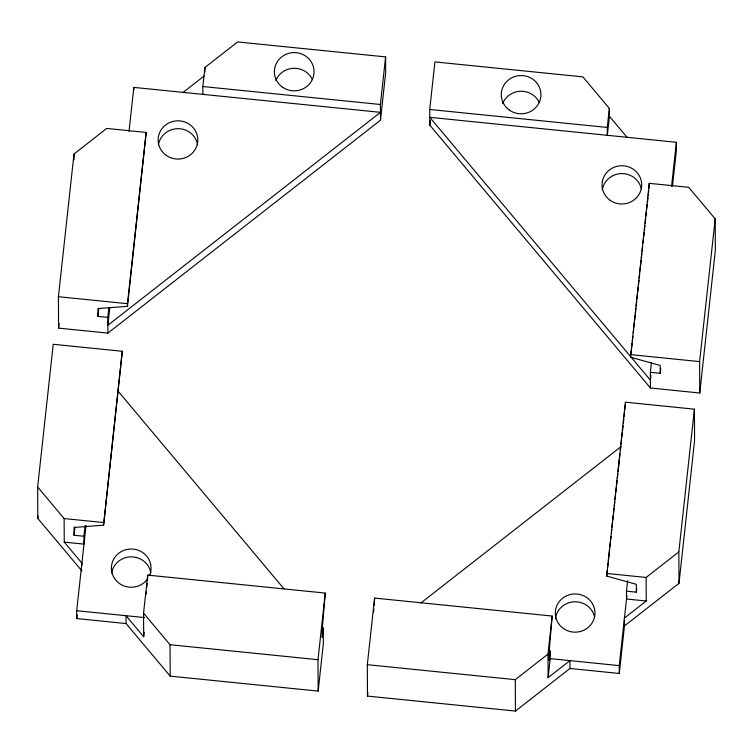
<?xml version="1.0" encoding="UTF-8"?>
<svg xmlns="http://www.w3.org/2000/svg" width="753" height="753" viewBox="0 0 753 753"><rect width="100%" height="100%" fill="white"/><g stroke="black" fill="none" stroke-linecap="round" stroke-linejoin="round"><path stroke-width="1.13" d="M146.233 594.042L146.449 591.707M146.873 587.048L147.193 583.556M147.513 580.064L147.71 575.113L325.268 593.082L322.199 629.48L322.237 637.33L323.272 627.823L323.357 643.523L318.161 691.094L170.197 676.128L126.071 623.559L126.033 615.709L143.682 636.737L144.171 632.256M373.544 612.358L373.865 608.857M374.185 605.356L374.589 598.08L552.156 616.048L549.078 652.484L549.116 660.296L550.161 650.78L550.198 658.63L548.118 677.662L569.927 660.626L569.965 668.476L515.457 711.067L367.483 696.092L367.323 664.683L374.589 598.08M37.65 487.012L53.228 344.29L122.278 351.274L103.594 525.17L74.039 527.448L74.076 535.261L83.941 536.258L83.978 544.108L64.25 542.113L64.127 518.553L37.65 487.012L37.81 518.422L81.945 570.99M58.423 296.71L74.001 153.988L106.71 128.434L146.167 132.434L127.483 306.32L97.918 308.561L97.965 316.411L107.83 317.408L107.905 333.108L58.583 328.12L58.423 296.71L127.473 303.704L127.483 306.32M37.81 518.422L38.064 516.106M58.583 328.12L59.092 323.479M74.076 535.261L74.961 527.1M97.965 316.411L98.85 308.259M83.941 536.258L85.08 525.773M107.83 317.408L108.846 308.09M126.071 623.559L76.75 618.571L76.712 610.711L86.011 525.472M109.778 307.789L107.867 325.258L380.444 112.338L133.836 87.386L129.017 131.474M76.75 618.571L77.126 615.088M103.594 525.17L122.278 351.274M127.473 303.704L146.167 132.434M143.682 636.737L143.559 613.177L147.71 575.113M202.886 94.37L202.839 86.52L204.92 67.488L237.628 41.933L385.592 56.908L385.677 72.617L380.481 120.188L107.905 333.108M318.161 691.094L318.001 659.694L325.268 593.082M380.481 120.188L380.406 104.488L385.592 56.908M651.383 362.993L650.366 372.311L660.23 373.309L660.193 365.459L630.572 357.233L649.255 183.337L688.713 187.328L715.19 218.869L715.35 250.278L699.772 393.01L650.451 388.011L429.803 125.177L429.728 109.477L434.914 61.906L582.878 76.872L609.356 108.413L609.403 116.263L607.323 135.295L607.285 127.445L609.356 108.413M367.483 696.092L367.869 692.609M429.803 125.177L430.311 120.536M548.118 677.662L547.996 654.103L552.156 616.048M627.625 580.676L626.477 591.161L636.341 592.159L636.304 584.309L606.683 576.073L625.366 402.187L694.417 409.171L694.577 440.58L678.999 583.311L624.482 625.894L619.286 673.474L569.965 668.476M606.683 576.073L607.313 570.247M607.567 567.922L608.076 563.263M608.33 560.929L609.61 549.276M609.864 546.951L610.372 542.292M610.627 539.957L611.003 536.465M611.389 532.964L611.765 529.472M612.02 527.138L612.528 522.478M612.782 520.154L613.29 515.494M613.544 513.16L614.053 508.501M614.307 506.167L614.825 501.507M615.079 499.183L615.587 494.514M615.841 492.189L616.349 487.53M616.603 485.196L617.112 480.536M617.366 478.211L617.874 473.543M618.128 471.218L619.399 459.565M619.653 457.231L620.039 453.739M620.416 450.247L620.801 446.745M621.056 444.421L621.564 439.761M621.818 437.427L622.326 432.768M622.58 430.434L623.089 425.774M623.343 423.45L623.851 418.79M624.105 416.456L624.614 411.797M624.868 409.463L625.376 404.803M630.948 353.731L631.334 350.239M631.588 347.905L632.096 343.246M632.351 340.921L632.859 336.252M633.235 332.76L633.621 329.268M633.875 326.934L634.384 322.275M634.638 319.94L635.146 315.281M635.4 312.956L635.909 308.297M636.163 305.963L636.671 301.304M636.925 298.969L637.433 294.31M637.687 291.985L638.196 287.326M638.45 284.992L638.968 280.332M639.222 277.998L639.73 273.339M639.984 271.014L641.123 260.519M641.377 258.194L641.885 253.535M642.14 251.201L642.648 246.542M643.034 243.05L643.41 239.548M643.664 237.223L644.182 232.564M644.436 230.23L644.945 225.571M645.199 223.236L645.707 218.577M645.961 216.252L646.469 211.593M646.723 209.259L647.232 204.6M647.486 202.265L647.994 197.606M648.248 195.281L648.757 190.613M649.011 188.288L649.255 183.337M619.286 673.474L619.248 665.614L626.901 595.519M650.912 375.502L650.404 380.161L429.765 117.327L676.373 142.289L676.41 150.139L672.485 186.113M671.563 186.377L676.373 142.289M636.341 592.159L636.727 588.667M660.23 373.309L660.739 368.65M678.999 583.311L678.83 551.902L694.417 409.171M699.772 393.01L699.603 361.6L715.19 218.869M183.158 92.374L204.054 76.053M420.852 603.002L621.112 446.567M367.323 664.683L515.287 679.658L547.996 654.103M606.664 573.457L646.121 577.457L678.83 551.902M646.121 577.457L646.243 601.007L624.444 618.044L624.482 625.894M202.839 86.52L380.406 104.488M429.728 109.477L607.285 127.445M630.553 354.616L699.603 361.6M64.127 518.553L103.585 522.554M646.243 601.007L626.515 599.011L626.477 591.161M76.712 610.711L144.595 617.582M550.198 658.63L619.248 665.614M143.559 613.177L170.037 644.719L318.001 659.694M609.403 116.263L627.051 137.291M117.788 390.835L284.022 588.865M64.25 542.113L81.898 563.14L81.917 565.381M650.366 372.311L650.451 388.011M515.287 679.658L515.457 711.067M204.92 67.488L204.948 71.977M170.037 644.719L170.197 676.128M133.836 87.386L133.846 89.626M74.001 153.988L74.029 159.805M158.412 144.821A19.842 19.136 -0.3 0 1 178 128.669A19.842 19.136 -0.3 0 1 197.597 144.802M275.786 80.562A19.842 19.136 -0.3 0 1 293.783 68.288A19.842 19.136 -0.3 0 1 312.429 79.63M502.665 103.528A19.842 19.136 -0.3 0 1 520.662 91.245A19.842 19.136 -0.3 0 1 539.308 102.587M602.306 189.737A19.842 19.136 -0.3 0 1 621.385 173.595A19.842 19.136 -0.3 0 1 641.302 188.749M147.268 579.377A19.842 19.136 -0.3 0 1 113.872 577.41A19.842 19.136 -0.3 0 1 129.845 549.041A19.842 19.136 -0.3 0 1 149.743 574.981M111.67 572.995A19.842 19.136 -0.3 0 1 131.267 556.844A19.842 19.136 -0.3 0 1 150.864 572.986M555.432 618.91A19.842 19.136 -0.3 0 1 574.125 601.798A19.842 19.136 -0.3 0 1 594.569 616.923M166.3 155.429A19.842 19.136 -0.3 0 0 197.691 141.95A19.842 19.136 -0.3 0 0 169.896 122.466A19.842 19.136 -0.3 0 0 166.3 155.429M282.554 87.197A19.842 19.136 -0.3 0 0 313.945 73.709A19.842 19.136 -0.3 0 0 286.149 54.235A19.842 19.136 -0.3 0 0 282.554 87.197M509.433 110.154A19.842 19.136 -0.3 0 0 540.823 96.666A19.842 19.136 -0.3 0 0 513.038 77.192A19.842 19.136 -0.3 0 0 509.433 110.154M610.194 200.354A19.842 19.136 -0.3 0 0 641.584 186.866A19.842 19.136 -0.3 0 0 613.789 167.392A19.842 19.136 -0.3 0 0 610.194 200.354M563.46 628.529A19.842 19.136 -0.3 0 0 594.851 615.05A19.842 19.136 -0.3 0 0 567.056 595.576A19.842 19.136 -0.3 0 0 563.46 628.529"/></g></svg>
